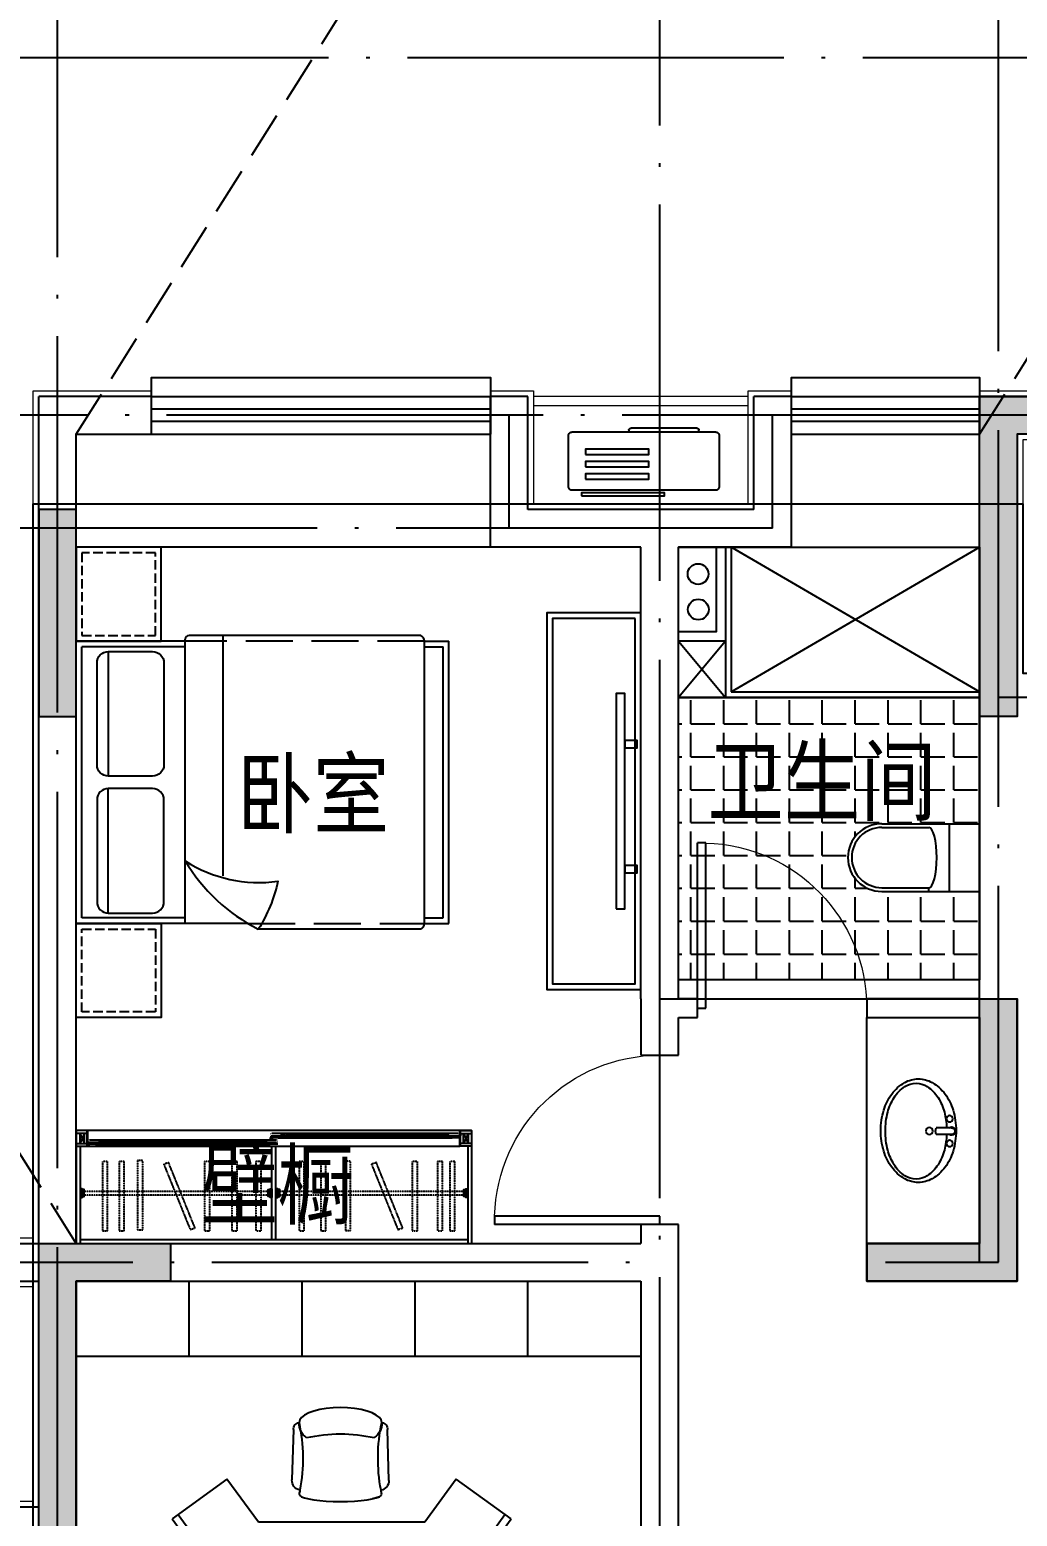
# Model space of a CAD drawing. Extents: x 802298 to 1915382, y -2285475 to -1340051.
# Drawn here: x 1347043 to 1352290, y -2232476 to -2224578 of the extents above; entities that cross this region are included whole.
import ezdxf
from ezdxf.enums import TextEntityAlignment as Align

# ---------------------------------------------------------------- set-up
doc = ezdxf.new("R2010")
doc.units = 0
doc.header["$LTSCALE"] = 1000
doc.header["$MEASUREMENT"] = 0
for name, pattern in [('DASH', [0.35, 0.25, -0.1]), ('DOTE', [2.42, 2, -0.2, 0.02, -0.2]), ('HIDDEN', [0.375, 0.25, -0.125]), ('k施-虚线', [4.5, 3, -1.5])]:
    doc.linetypes.add(name, pattern=pattern)
doc.layers.get('0').update_dxf_attribs({"linetype": 'CONTINUOUS'})
for name, color, linetype in [('8', 8, 'CONTINUOUS'), ('DOTE', 1, 'CONTINUOUS'), ('PUB_TEXT', 7, 'CONTINUOUS'), ('WALL', 9, 'CONTINUOUS'), ('WINDOW', 4, 'CONTINUOUS'), ('厨卫', 154, 'CONTINUOUS'), ('家具', 33, 'CONTINUOUS'), ('平面填充', 252, 'CONTINUOUS'), ('看线', 5, 'CONTINUOUS'), ('窗檐', 6, 'CONTINUOUS'), ('结构', 7, 'CONTINUOUS')]:
    doc.layers.add(name, color=color, linetype=linetype)
doc.layers.add('保温', color=150, linetype='CONTINUOUS', lineweight=9)
doc.layers.add('栏杆百叶', color=36, linetype='CONTINUOUS', lineweight=9)
doc.layers.add('面积－户', color=2, linetype='CONTINUOUS', plot=False)
doc.styles.add('黑体', font='SIMHEI.TTF', dxfattribs={"width": 0.8})

# ---------------------------------------------------------------- blocks, each defined once
blk = doc.blocks.new('A$C20CC1F58')
for p, q in [((0, 180), (0, 700)), ((360, 700), (0, 700)), ((360, 180), (360, 700)), ((360, 539.5), (0, 539.5)), ((20, 180), (20, 430)), ((360, 430), (340, 430)), ((340, 180), (340, 430))]:
    blk.add_line(p, q)
blk.add_lwpolyline([(340, 430), (336.9, 438.2), (327.8, 446.1), (313, 453.4), (293.1, 459.8), (268.9, 465.1), (241.2, 469), (211.2, 471.4), (180, 472.2), (148.8, 471.4), (118.8, 469), (91.1, 465.1), (66.9, 459.8), (47, 453.4), (32.2, 446.1), (23.1, 438.2), (20, 430)])
for radius in [180, 160]:
    blk.add_arc((180, 180), radius, 180, 0)
blk = doc.blocks.new('$0$C-D_B0A01EA002')
for p, q in [((-18.6, -23.2), (-18.6, -105)), ((17.4, -23.2), (17.4, -105))]:
    blk.add_line(p, q)
blk.add_lwpolyline([(-273, -200, 0.130159), (-253.7, -273, 0.106469), (-192.5, -341.4, 0.084248), (-106.7, -384, 0.073281), (2, -400, 0.073281), (110.7, -384, 0.084248), (196.4, -341.4, 0.106469), (257.6, -273, 0.130159), (277, -200, 0.130159), (257.6, -127, 0.106469), (196.4, -58.6, 0.084248), (110.7, -16, 0.073281), (2, 0, 0.073281), (-106.7, -16, 0.084248), (-192.5, -58.6, 0.106469), (-253.7, -127, 0.130159)], format="xyb", close=True)
for points in [[(-18.6, -50.1, 0.052133), (-100.9, -62.4, 0.076468), (-179, -96, 0.107136), (-237.3, -152.8, 0.147373), (-255.4, -212.7, 0.147373)], [(-255.4, -212.7, 0.147373), (-237.3, -272.5, 0.107136), (-179, -329.3, 0.076468), (-100.9, -362.9, 0.063415), (-0.6, -375.7, 0.063415), (99.8, -362.9, 0.076468), (177.8, -329.3, 0.107136), (236.2, -272.5, 0.147373), (254.2, -212.7, 0.147373), (236.2, -152.8, 0.107136), (177.8, -96, 0.076468), (99.8, -62.4, 0.052133), (17.4, -50.1, 0.063415)]]:
    blk.add_lwpolyline(points, format="xyb")
for centre, radius in [((-66.1, -34.3), 16.9), ((65, -34.3), 16.9), ((0, -142.3), 18.8)]:
    blk.add_circle(centre, radius)
for centre, radius, start, end in [((-0.6, -24.8), 22.2, 324.09564, 215.90436), ((-0.6, -24.8), 18.1, 354.93946, 185.06054), ((-0.6, -71.8), 37.8, 241.58082, 298.41918)]:
    blk.add_arc(centre, radius, start, end)
blk.add_point((0, 0))
blk = doc.blocks.new('asfafasfsafaffd')
at = {"color": 8, "ltscale": 0.5}
for points in [[(1604846, -1336991.5), (1604846, -1337191.5), (1604196, -1337191.5), (1604196, -1338691.5), (1603996, -1338691.5), (1603996, -1336991.5)], [(1599196, -1337591.5), (1599196, -1337591.5), (1598996, -1337591.5), (1598996, -1338691.5), (1599196, -1338691.9), (1599196, -1337591.5)], [(1603996, -1340191.5), (1604196, -1340191.5), (1604196, -1341691.5), (1603396, -1341691.5), (1603396, -1341491.5), (1603996, -1341491.5)], [(1599196, -1343091.5), (1598996, -1343091.5), (1598996, -1341491.5), (1599696, -1341491.5), (1599696, -1341691.5), (1599196, -1341691.5)]]:
    blk.add_lwpolyline(points, close=True, dxfattribs=at)
for points in [[(1603996, -1337191.5), (1603996, -1336991.5), (1604846, -1337191.5), (1604846, -1336991.5)], [(1603996, -1337191.5), (1603996, -1338691.5), (1604196, -1337191.5), (1604196, -1338691.5)], [(1599196, -1337591.5), (1598996, -1337591.5), (1599196, -1337591.5), (1598996, -1337591.5)], [(1599196, -1337591.5), (1599196, -1338691.9), (1598996, -1337591.5), (1598996, -1338691.5)], [(1604196, -1340191.5), (1604196, -1341691.5), (1603996, -1340191.5), (1603996, -1341691.5)], [(1599696, -1341491.5), (1599696, -1341691.5), (1598996, -1341491.5), (1598996, -1341691.5)], [(1603396, -1341491.5), (1604196, -1341491.5), (1603396, -1341691.5), (1604196, -1341691.5)], [(1599196, -1343091.5), (1599196, -1341691.5), (1598996, -1343091.5), (1598996, -1341691.5)]]:
    blk.add_solid(points, dxfattribs=at)
blk = doc.blocks.new('A$C2FB07499')
at = {"layer": '家具', "ltscale": 0.5}
blk.add_lwpolyline([(500, 0), (0, 0), (0, 2000), (500, 2000)], close=True, dxfattribs=at)
at = {"layer": '家具', "color": 251, "ltscale": 40}
for points in [[(470, 30), (30, 30), (30, 1970), (470, 1970)], [(368, 1572.1), (414.5, 1572.1), (414.5, 427.9), (368, 427.9)], [(414.5, 1381), (480, 1381), (480, 1342.7), (414.5, 1342.7)], [(414.5, 716.9), (480, 716.9), (480, 678.6), (414.5, 678.6)]]:
    blk.add_lwpolyline(points, close=True, dxfattribs=at)
blk = doc.blocks.new('dgfgf')
at = {"layer": '家具'}
blk.add_lwpolyline([(7597.4, -62676.2), (7147.4, -62676.2), (7147.4, -63176.2), (7597.4, -63176.2), (7597.4, -62676.2), (7517.4, -62676.2)], dxfattribs=at)
at = {"layer": '家具', "color": 251, "linetype": 'DASH', "ltscale": 0.2}
blk.add_lwpolyline([(7567.4, -62706.2), (7177.4, -62706.2), (7177.4, -63146.2), (7567.4, -63146.2)], close=True, dxfattribs=at)
blk = doc.blocks.new('A$C72813290')
at = {"layer": '家具'}
for p, q in [((579.1, 2000), (0, 2000)), ((0, 500), (0, 2000)), ((579.1, 500), (579.1, 2010)), ((1830, 2030), (599.1, 2030)), ((779.5, 752.6), (779.5, 2030)), ((1850, 500), (1850, 2000)), ((1850, 2000), (1980, 2000)), ((1980, 500), (1980, 2000)), ((30, 530), (30, 1970)), ((579.1, 1970), (30, 1970)), ((169.9, 1944.6), (169.9, 1282.8)), ((1850, 1970), (1950, 1970)), ((1950, 530), (1950, 1970)), ((169.9, 555.4), (169.9, 1217.2)), ((912.3, 500), (0, 500)), ((579.1, 530), (30, 530)), ((1850, 530), (1950, 530)), ((1850, 500), (1980, 500)), ((1830, 470), (967.1, 470))]:
    blk.add_line(p, q, dxfattribs=at)
at = {"layer": '家具', "linetype": 'DASH'}
for p, q in [((1850, 2000), (579.1, 2000)), ((912.3, 500), (1850, 500))]:
    blk.add_line(p, q, dxfattribs=at)
at = {"layer": '家具'}
for points in [[(169.9, 1944.6), (405.3, 1944.6, -0.414214), (465.3, 1884.6), (465.3, 1342.8, -0.414214), (405.3, 1282.8), (169.9, 1282.8, -0.414214), (109.9, 1342.8), (109.9, 1884.6, -0.414214)], [(169.9, 555.4), (405.3, 555.4, 0.414214), (465.3, 615.4), (465.3, 1157.2, 0.414214), (405.3, 1217.2), (169.9, 1217.2, 0.414214), (109.9, 1157.2), (109.9, 615.4, 0.414214)]]:
    blk.add_lwpolyline(points, format="xyb", close=True, dxfattribs=at)
blk.add_lwpolyline([(579.1, 832.6, 0.180302), (1070.8, 724.6, -0.088637), (967.1, 470.1, 28871.271551)], format="xyb", dxfattribs=at)
for centre, radius, start, end in [((599.1, 2010), 20, 90, 180), ((1819.3, 2001.3), 30.7, 357.68839, 69.69174), ((1391.5, 1313.2), 944, 210.60747, 243.27731), ((1819.3, 498.8), 30.7, 290.35664, 2.31522)]:
    blk.add_arc(centre, radius, start, end, dxfattribs=at)
blk.add_blockref('dgfgf', (-7147.4, 65176.2), dxfattribs=at)
at = {"layer": '家具', "xscale": -1, "rotation": 180}
blk.add_blockref('dgfgf', (-7147.4, -62676.2), dxfattribs=at)
blk = doc.blocks.new('A$C23642D9D')
at = {"layer": '家具'}
blk.add_blockref('A$C72813290', (0, 0), dxfattribs=at)
blk = doc.blocks.new('A$C4EB5717C')
at = {"layer": '家具', "color": 8}
for p, q in [((520.3, 110), (520.3, 120)), ((883.1, 100), (530.3, 100)), ((893.1, 120), (893.1, 110))]:
    blk.add_line(p, q, dxfattribs=at)
at = {"layer": '家具'}
blk.add_lwpolyline([(220, 120), (980, 120, 0.414214), (1000, 140), (1000, 410, 0.414214), (980, 430), (220, 430, 0.414214), (200, 410), (200, 140, 0.414214)], format="xyb", close=True, dxfattribs=at)
at = {"layer": '家具', "color": 8}
for points in [[(269.2, 459.1), (709, 459.1), (709, 444), (269.2, 444)], [(290.4, 371.5), (625.9, 371.5), (625.9, 342.6), (290.4, 342.6)], [(290.4, 305.7), (625.9, 305.7), (625.9, 276.8), (290.4, 276.8)], [(290.4, 239.9), (625.9, 239.9), (625.9, 211), (290.4, 211)]]:
    blk.add_lwpolyline(points, close=True, dxfattribs=at)
for centre, start, end in [((530.3, 110), 180, 270), ((883.1, 110), 270, 0)]:
    blk.add_arc(centre, 10, start, end, dxfattribs=at)
blk = doc.blocks.new('adadadsasadasd')
at = {"layer": '家具'}
for p, q in [((1600392.9, -1342416.5), (1600382.9, -1342430)), ((1600392.9, -1342416.5), (1600382.9, -1342430)), ((1600409.1, -1342403.9), (1600392.9, -1342416.5)), ((1600409.1, -1342403.9), (1600392.9, -1342416.5)), ((1600431.1, -1342392.4), (1600409.1, -1342403.9)), ((1600431.1, -1342392.4), (1600409.1, -1342403.9)), ((1600458.2, -1342382.6), (1600431.1, -1342392.4)), ((1600458.2, -1342382.6), (1600431.1, -1342392.4)), ((1600489.6, -1342374.6), (1600458.2, -1342382.6)), ((1600489.6, -1342374.6), (1600458.2, -1342382.6)), ((1600524.3, -1342368.7), (1600489.6, -1342374.6)), ((1600524.3, -1342368.7), (1600489.6, -1342374.6)), ((1600561.4, -1342365.1), (1600524.3, -1342368.7)), ((1600561.4, -1342365.1), (1600524.3, -1342368.7)), ((1600599.6, -1342363.9), (1600561.4, -1342365.1)), ((1600599.6, -1342363.9), (1600561.4, -1342365.1)), ((1600637.8, -1342365.1), (1600599.6, -1342363.9)), ((1600637.8, -1342365.1), (1600599.6, -1342363.9)), ((1600674.8, -1342368.7), (1600637.8, -1342365.1)), ((1600674.8, -1342368.7), (1600637.8, -1342365.1)), ((1600709.6, -1342374.6), (1600674.8, -1342368.7)), ((1600709.6, -1342374.6), (1600674.8, -1342368.7)), ((1600741, -1342382.6), (1600709.6, -1342374.6)), ((1600741, -1342382.6), (1600709.6, -1342374.6)), ((1600768.1, -1342392.4), (1600741, -1342382.6)), ((1600768.1, -1342392.4), (1600741, -1342382.6)), ((1600790.1, -1342403.9), (1600768.1, -1342392.4)), ((1600790.1, -1342403.9), (1600768.1, -1342392.4)), ((1600806.3, -1342416.5), (1600790.1, -1342403.9)), ((1600806.3, -1342416.5), (1600790.1, -1342403.9)), ((1600816.2, -1342430), (1600806.3, -1342416.5)), ((1600816.2, -1342430), (1600806.3, -1342416.5)), ((1600350.3, -1342481.2), (1600341.9, -1342748.5)), ((1600350.3, -1342481.2), (1600341.9, -1342748.5)), ((1600382.9, -1342430), (1600379.6, -1342443.9)), ((1600382.9, -1342430), (1600379.6, -1342443.9)), ((1600819.6, -1342443.9), (1600816.2, -1342430)), ((1600819.6, -1342443.9), (1600816.2, -1342430)), ((1600857.4, -1342751.9), (1600848.8, -1342481.2)), ((1600857.4, -1342751.9), (1600848.8, -1342481.2)), ((1599996.4, -1342743.6), (1599705.5, -1342955.7)), ((1599996.4, -1342743.6), (1599705.5, -1342955.7)), ((1600163.8, -1342973.1), (1599996.4, -1342743.6)), ((1600163.8, -1342973.1), (1599996.4, -1342743.6)), ((1601215.1, -1342743.6), (1601047.8, -1342973.1)), ((1601215.1, -1342743.6), (1601047.8, -1342973.1)), ((1601506, -1342955.7), (1601215.1, -1342743.6)), ((1601506, -1342955.7), (1601215.1, -1342743.6)), ((1600379.6, -1342823.9), (1600382.9, -1342830.8)), ((1600379.6, -1342823.9), (1600382.9, -1342830.8)), ((1600382.9, -1342830.8), (1600392.9, -1342837.5)), ((1600382.9, -1342830.8), (1600392.9, -1342837.5)), ((1600392.9, -1342837.5), (1600409.1, -1342843.9)), ((1600392.9, -1342837.5), (1600409.1, -1342843.9)), ((1600409.1, -1342843.9), (1600431.1, -1342849.6)), ((1600409.1, -1342843.9), (1600431.1, -1342849.6)), ((1600431.1, -1342849.6), (1600458.2, -1342854.5)), ((1600431.1, -1342849.6), (1600458.2, -1342854.5)), ((1600458.2, -1342854.5), (1600489.6, -1342858.5)), ((1600458.2, -1342854.5), (1600489.6, -1342858.5)), ((1600489.6, -1342858.5), (1600524.3, -1342861.5)), ((1600489.6, -1342858.5), (1600524.3, -1342861.5)), ((1600524.3, -1342861.5), (1600561.4, -1342863.3)), ((1600524.3, -1342861.5), (1600561.4, -1342863.3)), ((1600561.4, -1342863.3), (1600599.6, -1342863.9)), ((1600561.4, -1342863.3), (1600599.6, -1342863.9)), ((1600599.6, -1342863.9), (1600637.8, -1342863.3)), ((1600599.6, -1342863.9), (1600637.8, -1342863.3)), ((1600637.8, -1342863.3), (1600674.8, -1342861.5)), ((1600637.8, -1342863.3), (1600674.8, -1342861.5)), ((1600674.8, -1342861.5), (1600709.6, -1342858.5)), ((1600674.8, -1342861.5), (1600709.6, -1342858.5)), ((1600709.6, -1342858.5), (1600741, -1342854.5)), ((1600709.6, -1342858.5), (1600741, -1342854.5)), ((1600741, -1342854.5), (1600768.1, -1342849.6)), ((1600741, -1342854.5), (1600768.1, -1342849.6)), ((1600790.1, -1342843.9), (1600768.1, -1342849.6)), ((1600768.1, -1342849.6), (1600790.1, -1342843.9)), ((1600768.1, -1342849.6), (1600790.1, -1342843.9)), ((1600806.3, -1342837.5), (1600790.1, -1342843.9)), ((1600790.1, -1342843.9), (1600806.3, -1342837.5)), ((1600790.1, -1342843.9), (1600806.3, -1342837.5)), ((1600806.3, -1342837.5), (1600816.2, -1342830.8)), ((1600806.3, -1342837.5), (1600816.2, -1342830.8)), ((1600816.2, -1342830.8), (1600819.6, -1342823.9)), ((1600816.2, -1342830.8), (1600819.6, -1342823.9)), ((1599705.5, -1342955.7), (1600039.1, -1343413.1)), ((1599705.5, -1342955.7), (1600039.1, -1343413.1)), ((1599737.9, -1342932.1), (1600059.4, -1343373.1)), ((1601047.8, -1342973.1), (1600163.8, -1342973.1)), ((1601047.8, -1342973.1), (1600163.8, -1342973.1)), ((1601152.1, -1343373.1), (1601473.7, -1342932.1)), ((1601172.5, -1343413.1), (1601506, -1342955.7)), ((1601172.5, -1343413.1), (1601506, -1342955.7)), ((1600059.4, -1343373.1), (1601152.1, -1343373.1)), ((1600039.1, -1343413.1), (1601172.5, -1343413.1)), ((1600039.1, -1343413.1), (1601172.5, -1343413.1))]:
    blk.add_line(p, q, dxfattribs=at)
at = {"layer": '家具', "extrusion": (0, 0, -1)}
for centre, major_axis, start_param, end_param in [((1600383.5, -1342477), (-23.6, 23.6), 5.371485, 6.95246), ((1600383.5, -1342477), (-23.6, 23.6), 5.371485, 6.95246), ((1600471.8, -1342447.8), (-65.3, 65.3), 4.528152, 5.540103), ((1599510, -1342633.9), (629.4, 629.4), 0.570297, 0.976441), ((1600599.6, -1343323.8), (579.8, 579.8), -1.006746, -0.564071), ((1600727.4, -1342447.8), (-65.2, 65.2), 2.313868, 3.325802), ((1601689.2, -1342633.9), (-629.4, 629.4), 5.306744, 5.712889), ((1600815.7, -1342477), (23.6, 23.6), -0.669275, 0.9117), ((1600815.7, -1342477), (23.6, 23.6), -0.669275, 0.9117), ((1600393.7, -1342751.9), (36.7, 36.7), 2.546592, 3.991324), ((1600393.7, -1342751.9), (36.7, 36.7), 2.546592, 3.991324), ((1599509.6, -1342633.9), (-872.2, 179.7), 3.129397, 3.153448), ((1599509.6, -1342633.9), (-872.2, 179.7), 3.129397, 3.153448), ((1600805.4, -1342751.9), (36.7, 36.7), 0.786618, 2.165797), ((1600805.4, -1342751.9), (36.7, 36.7), 0.786618, 2.165797), ((1601689.6, -1342633.9), (872.2, 179.7), 3.129733, 3.153784), ((1601689.6, -1342633.9), (872.2, 179.7), 3.129733, 3.153784)]:
    blk.add_ellipse(centre, major_axis=major_axis, ratio=1, start_param=start_param, end_param=end_param, dxfattribs=at)
blk = doc.blocks.new('$DorLib2D$00000001')
for p, q in [((0.45, 0.975), (0.5, 0.975)), ((0.45, 0), (0.45, 0.975)), ((0.5, 0), (0.5, 0.975)), ((0.5, 0), (0.45, 0))]:
    blk.add_line(p, q)
at = {"lineweight": 13}
blk.add_arc((0.475, 0), 0.975, 91.46928, 180, dxfattribs=at)
blk = doc.blocks.new('$TCHSYS$WIN2D')
for p, q in [((-0.5, 0.5), (0.5, 0.5)), ((-0.5, 0.5), (-0.5, -0.5)), ((0.5, 0.5), (0.5, -0.5)), ((0.5, 0.1667), (-0.5, 0.1667)), ((0.5, -0.1667), (-0.5, -0.1667)), ((-0.5, -0.5), (0.5, -0.5))]:
    blk.add_line(p, q)
blk = doc.blocks.new('A$C4EDB07DC')
at = {"layer": '家具'}
h = blk.add_hatch(color=256, dxfattribs=at)
h.paths.add_polyline_path([(-148.1, 77.9), (-145.6, 77.9), (-145.6, 80.9), (-148.1, 80.9)])
edge = h.paths.add_edge_path(flags=16)
edge.add_line((-146.2, 77.9), (-148.1, 77.9))
h = blk.add_hatch(color=256, dxfattribs=at)
h.paths.add_polyline_path([(753.1, 77.9), (750.6, 77.9), (750.6, 80.9), (753.1, 80.9)])
edge = h.paths.add_edge_path(flags=16)
edge.add_line((751.2, 77.9), (753.1, 77.9))
h = blk.add_hatch(dxfattribs=at)
h.set_pattern_fill('DOTS', color=256, scale=10, angle=180, style=0)
h.set_pattern_definition([(360, (7126.516, -2043.4462), (0.3125, 0.625), [0, -0.625])])
edge = h.paths.add_edge_path()
edge.add_line((-190, 63.1), (-187, 63.1))
edge.add_line((-187, 63.1), (-187, 71.1))
edge.add_line((-187, 71.1), (-190, 71.1))
edge.add_ellipse((-189.7, 67.1), major_axis=(2.83, -2.83), ratio=1, start_angle=138.58533, end_angle=311.41467)
h = blk.add_hatch(color=256, dxfattribs=at)
h.paths.add_polyline_path([(796.9, 39.6), (799.4, 39.6), (799.4, 42.6), (796.9, 42.6)])
edge = h.paths.add_edge_path(flags=16)
edge.add_line((798.8, 39.6), (796.9, 39.6))
h = blk.add_hatch(color=256, dxfattribs=at)
h.paths.add_polyline_path([(1699.7, 39.6), (1697.2, 39.6), (1697.2, 42.6), (1699.7, 42.6)])
edge = h.paths.add_edge_path(flags=16)
edge.add_line((1697.8, 39.6), (1699.7, 39.6))
h = blk.add_hatch(dxfattribs=at)
h.set_pattern_fill('DOTS', color=256, scale=10, angle=180, style=0)
h.set_pattern_definition([(180, (-5577.07925, -2081.9169), (-0.3125, 0.625), [0, -0.625])])
edge = h.paths.add_edge_path()
edge.add_line((1739.4, 32.6), (1736.4, 32.6))
edge.add_line((1736.4, 32.6), (1736.4, 24.6))
edge.add_line((1736.4, 24.6), (1739.4, 24.6))
edge.add_ellipse((1739.1, 28.6), major_axis=(2.83, -2.83), ratio=1, start_angle=-41.41467, end_angle=131.41467)
for p, q in [((-250, 0, 0), (-250, 650, 0)), ((-250, 0, 0), (-250, 650, 0)), ((-250, 650, 0), (1800, 650)), ((-250, 650, 0), (-250, 17.2, 0)), ((-230, 90, 0), (-230, 650, 0)), ((1800, 90), (1800, 650)), ((795, 375, 0), (795, 375, 0)), ((795, 345, 0), (795, 345, 0)), ((1770, 375), (1770, 375)), ((1770, 345), (1770, 345)), ((-250, 47, 0), (-250, 90, 0)), ((-250, 90, 0), (-250, 0, 0)), ((-190, 90, 0), (-190, 0, 0)), ((-187.6, 79.2, 0), (-179.6, 79.2, 0)), ((795, 77.9, 0), (-186.5, 77.9, 0)), ((-184.2, 68.9, 0), (-184.2, 77.9, 0)), ((-148.1, 80.9, 0), (-145.6, 80.9, 0)), ((-148.1, 77.9, 0), (-148.1, 80.9, 0)), ((-146.2, 77.9, 0), (-148.1, 77.9, 0)), ((-145.6, 80.9, 0), (750.6, 80.9, 0)), ((753.1, 80.9, 0), (750.6, 80.9, 0)), ((751.2, 77.9, 0), (753.1, 77.9, 0)), ((753.1, 77.9, 0), (753.1, 80.9, 0)), ((792.6, 79.2, 0), (784.6, 79.2, 0)), ((789.2, 68.9, 0), (789.2, 77.9, 0)), ((1740, 90, 0), (1740, 0, 0)), ((1800, 47), (1800, 90)), ((-250, 75, 0), (-193, 75, 0)), ((-193, 18, 0), (-250, 18, 0)), ((-232, 18, 0), (-232, 75, 0)), ((-208, 18, 0), (-232, 75, 0)), ((-232, 18, 0), (-208, 75, 0)), ((-208, 75, 0), (-208, 18, 0)), ((-190, 71.1, 0), (-186.9, 71.1, 0)), ((-190, 63.1, 0), (-187, 63.1, 0)), ((-187, 63.1, 0), (-187, 71.1, 0)), ((789.2, 68.9, 0), (-184.2, 68.9, 0)), ((-180.9, 52.9, 0), (788.4, 52.9, 0)), ((-113.6, 68.9, 0), (-130.6, 68.9, 0)), ((-130.6, 68.9, 0), (-130.6, 57.9, 0)), ((-130.6, 59.9, 0), (-130.2, 60.9, 0)), ((-130.6, 56.4, 0), (-130.6, 58.6, 0)), ((-130.6, 57.9, 0), (-127.6, 57.9, 0)), ((-130.6, 55.9, 0), (736.9, 55.9, 0)), ((-130, 68, 0), (-130.5, 67.6, 0)), ((-130.5, 67.6, 0), (-130.5, 67.6, 0)), ((-130.5, 65.7, 0), (-130, 66, 0)), ((-130.2, 60.9, 0), (-129.6, 61.8, 0)), ((-129.5, 68.5, 0), (-130, 68, 0)), ((-130, 66, 0), (-129.5, 66.6, 0)), ((-129.6, 61.8, 0), (-128.6, 62.5, 0)), ((-128.9, 68.9, 0), (-129.5, 68.5, 0)), ((-129.5, 66.6, 0), (-129, 67, 0)), ((-129, 67, 0), (-128.5, 67.4, 0)), ((-128.6, 62.5, 0), (-127.9, 63.1, 0)), ((-128.5, 67.4, 0), (-128, 67.7, 0)), ((-128, 67.7, 0), (-127.8, 68.3, 0)), ((-127.9, 63.1, 0), (-127, 63.7, 0)), ((-127.8, 68.3, 0), (-127.3, 68.6, 0)), ((-127.6, 57.9, 0), (-127.6, 60.2, 0)), ((-127.3, 68.6, 0), (-126.9, 68.8, 0)), ((-127, 63.7, 0), (-126.6, 64.1, 0)), ((-126.6, 60.1, 0), (-126.9, 59.8, 0)), ((-126.6, 64.1, 0), (-126.3, 64.6, 0)), ((-126.1, 60.5, 0), (-126.6, 60.1, 0)), ((-126.3, 64.6, 0), (-126, 65.3, 0)), ((-125.5, 60.7, 0), (-126.1, 60.5, 0)), ((-126, 65.3, 0), (-125.5, 65.9, 0)), ((-125.5, 65.9, 0), (-125, 66.2, 0)), ((-124.9, 61, 0), (-125.5, 60.7, 0)), ((-125, 66.2, 0), (-124.4, 66.7, 0)), ((-124.4, 61.3, 0), (-124.9, 61, 0)), ((-124.4, 66.7, 0), (-123.8, 67.2, 0)), ((-123.7, 61.7, 0), (-124.4, 61.3, 0)), ((-123.8, 67.2, 0), (-122.9, 67.6, 0)), ((-123, 62.3, 0), (-123.7, 61.7, 0)), ((-122.7, 62.8, 0), (-123, 62.3, 0)), ((-122.9, 67.6, 0), (-122.2, 67.8, 0)), ((-122.3, 63.4, 0), (-122.7, 62.8, 0)), ((-121.6, 63.8, 0), (-122.3, 63.4, 0)), ((-122.2, 67.8, 0), (-121.6, 68, 0)), ((-121.6, 68, 0), (-121, 68.1, 0)), ((-120.8, 64.3, 0), (-121.6, 63.8, 0)), ((-121, 68.1, 0), (-120.4, 68.3, 0)), ((-120.1, 65, 0), (-120.8, 64.3, 0)), ((-120.4, 68.3, 0), (-119.9, 68.3, 0)), ((-119.2, 65.8, 0), (-120.1, 65, 0)), ((-119.9, 68.3, 0), (-119.9, 68.9, 0)), ((-118.7, 66.4, 0), (-119.2, 65.8, 0)), ((-118.4, 67, 0), (-118.7, 66.4, 0)), ((-117.3, 67.3, 0), (-118.4, 67, 0)), ((-115.9, 67.6, 0), (-117.3, 67.3, 0)), ((-114.4, 68, 0), (-115.9, 67.6, 0)), ((-114.8, 66.6, 0), (-113.6, 66.6, 0)), ((-113.8, 68.9, 0), (-114.4, 68, 0)), ((-113.6, 68.9, 0), (-113.6, 66.6, 0)), ((-110.6, 68.9, 0), (-110.6, 65.9, 0)), ((-110.6, 68.9, 0), (-110.6, 65.9, 0)), ((715.6, 65.9, 0), (-110.6, 65.9, 0)), ((735.6, 68.9, 0), (715.6, 68.9, 0)), ((715.6, 68.9, 0), (715.6, 65.9, 0)), ((718.6, 68.9, 0), (735.6, 68.9, 0)), ((718.6, 68.9, 0), (718.6, 66.6, 0)), ((719.8, 66.6, 0), (718.6, 66.6, 0)), ((718.8, 68.9, 0), (719.4, 68, 0)), ((719.4, 68, 0), (720.9, 67.6, 0)), ((720.9, 67.6, 0), (722.3, 67.3, 0)), ((722.3, 67.3, 0), (723.4, 67, 0)), ((723.4, 67, 0), (723.7, 66.4, 0)), ((723.7, 66.4, 0), (724.2, 65.8, 0)), ((724.2, 65.8, 0), (725.1, 65, 0)), ((724.9, 68.3, 0), (724.9, 68.9, 0)), ((725.4, 68.3, 0), (724.9, 68.3, 0)), ((725.1, 65, 0), (725.8, 64.3, 0)), ((726, 68.1, 0), (725.4, 68.3, 0)), ((725.8, 64.3, 0), (726.6, 63.8, 0)), ((726.6, 68, 0), (726, 68.1, 0)), ((727.2, 67.8, 0), (726.6, 68, 0)), ((726.6, 63.8, 0), (727.3, 63.4, 0)), ((727.9, 67.6, 0), (727.2, 67.8, 0)), ((727.3, 63.4, 0), (727.7, 62.8, 0)), ((727.7, 62.8, 0), (728, 62.3, 0)), ((728.8, 67.2, 0), (727.9, 67.6, 0)), ((728, 62.3, 0), (728.7, 61.7, 0)), ((728.7, 61.7, 0), (729.4, 61.3, 0)), ((729.4, 66.7, 0), (728.8, 67.2, 0)), ((730, 66.2, 0), (729.4, 66.7, 0)), ((729.4, 61.3, 0), (729.9, 61, 0)), ((729.9, 61, 0), (730.5, 60.7, 0)), ((730.5, 65.9, 0), (730, 66.2, 0)), ((731, 65.3, 0), (730.5, 65.9, 0)), ((730.5, 60.7, 0), (731.1, 60.5, 0)), ((731.3, 64.6, 0), (731, 65.3, 0)), ((731.1, 60.5, 0), (731.6, 60.1, 0)), ((731.6, 64.1, 0), (731.3, 64.6, 0)), ((732, 63.7, 0), (731.6, 64.1, 0)), ((731.6, 60.1, 0), (731.9, 59.8, 0)), ((732.3, 68.6, 0), (731.9, 68.8, 0)), ((732.9, 63.1, 0), (732, 63.7, 0)), ((732.8, 68.3, 0), (732.3, 68.6, 0)), ((732.6, 57.9, 0), (732.6, 60.2, 0)), ((735.6, 57.9, 0), (732.6, 57.9, 0)), ((733, 67.7, 0), (732.8, 68.3, 0)), ((733.6, 62.5, 0), (732.9, 63.1, 0)), ((733.5, 67.4, 0), (733, 67.7, 0)), ((734, 67, 0), (733.5, 67.4, 0)), ((734.6, 61.8, 0), (733.6, 62.5, 0)), ((733.9, 68.9, 0), (734.5, 68.5, 0)), ((734.5, 66.6, 0), (734, 67, 0)), ((734.5, 68.5, 0), (735, 68, 0)), ((735, 66, 0), (734.5, 66.6, 0)), ((735.2, 60.9, 0), (734.6, 61.8, 0)), ((735, 68, 0), (735.5, 67.6, 0)), ((735.5, 65.7, 0), (735, 66, 0)), ((735.6, 59.9, 0), (735.2, 60.9, 0)), ((735.5, 67.6, 0), (735.5, 67.6, 0)), ((735.6, 68.9, 0), (735.6, 57.9, 0)), ((735.6, 56.4, 0), (735.6, 58.6, 0)), ((757.4, 50.6, 0), (757.4, 40.9, 0)), ((757.4, 40.9, 0), (765.4, 40.9, 0)), ((760.8, 39.6, 0), (1735.9, 39.6, 0)), ((760.8, 30.6, 0), (760.8, 39.6, 0)), ((760.8, 30.6, 0), (1733.6, 30.6, 0)), ((764.1, 14.6, 0), (1731.3, 14.6, 0)), ((765.4, 40.9, 0), (765.4, 50.6, 0)), ((796.9, 42.6, 0), (799.4, 42.6, 0)), ((796.9, 39.6, 0), (796.9, 42.6, 0)), ((798.8, 39.6, 0), (796.9, 39.6, 0)), ((799.4, 42.6, 0), (1697.2, 42.6, 0)), ((831.4, 30.6, 0), (814.4, 30.6, 0)), ((814.4, 30.6, 0), (814.4, 19.6, 0)), ((814.4, 21.5, 0), (814.8, 22.6, 0)), ((814.4, 19.6, 0), (817.4, 19.6, 0)), ((814.4, 17.6, 0), (1680.3, 17.6)), ((815, 29.7, 0), (814.5, 29.3, 0)), ((814.5, 29.3, 0), (814.5, 29.3, 0)), ((814.5, 27.4, 0), (815, 27.7, 0)), ((814.8, 22.6, 0), (815.4, 23.4, 0)), ((815.5, 30.2, 0), (815, 29.7, 0)), ((815, 27.7, 0), (815.5, 28.2, 0)), ((815.4, 23.4, 0), (816.4, 24.1, 0)), ((816.1, 30.5, 0), (815.5, 30.2, 0)), ((815.5, 28.2, 0), (816, 28.7, 0)), ((816, 28.7, 0), (816.5, 29.1, 0)), ((816.4, 24.1, 0), (817.1, 24.8, 0)), ((816.5, 29.1, 0), (817, 29.4, 0)), ((817, 29.4, 0), (817.2, 30, 0)), ((817.1, 24.8, 0), (818, 25.3, 0)), ((817.2, 30, 0), (817.7, 30.2, 0)), ((817.4, 19.6, 0), (817.4, 21.8, 0)), ((817.7, 30.2, 0), (818.1, 30.4, 0)), ((818, 25.3, 0), (818.4, 25.8, 0)), ((818.4, 21.8, 0), (818.1, 21.4, 0)), ((818.4, 25.8, 0), (818.7, 26.3, 0)), ((818.9, 22.2, 0), (818.4, 21.8, 0)), ((818.7, 26.3, 0), (819, 26.9, 0)), ((819.5, 22.4, 0), (818.9, 22.2, 0)), ((819, 26.9, 0), (819.5, 27.6, 0)), ((819.5, 27.6, 0), (820, 27.9, 0)), ((820.1, 22.6, 0), (819.5, 22.4, 0)), ((820, 27.9, 0), (820.6, 28.4, 0)), ((820.6, 22.9, 0), (820.1, 22.6, 0)), ((820.6, 28.4, 0), (821.2, 28.9, 0)), ((821.3, 23.3, 0), (820.6, 22.9, 0)), ((821.2, 28.9, 0), (822.1, 29.3, 0)), ((822, 23.9, 0), (821.3, 23.3, 0)), ((822.3, 24.4, 0), (822, 23.9, 0)), ((822.1, 29.3, 0), (822.8, 29.5, 0)), ((822.7, 25.1, 0), (822.3, 24.4, 0)), ((823.4, 25.4, 0), (822.7, 25.1, 0)), ((822.8, 29.5, 0), (823.4, 29.7, 0)), ((823.4, 29.7, 0), (824, 29.7, 0)), ((824.2, 26, 0), (823.4, 25.4, 0)), ((824, 29.7, 0), (824.6, 29.9, 0)), ((824.9, 26.6, 0), (824.2, 26, 0)), ((824.6, 29.9, 0), (825.1, 30, 0)), ((825.8, 27.5, 0), (824.9, 26.6, 0)), ((825.1, 30, 0), (825.1, 30.6, 0)), ((826.3, 28, 0), (825.8, 27.5, 0)), ((826.6, 28.7, 0), (826.3, 28, 0)), ((827.7, 28.9, 0), (826.6, 28.7, 0)), ((829.1, 29.2, 0), (827.7, 28.9, 0)), ((830.6, 29.7, 0), (829.1, 29.2, 0)), ((830.2, 28.2, 0), (831.4, 28.2, 0)), ((831.2, 30.5, 0), (830.6, 29.7, 0)), ((831.4, 30.6, 0), (831.4, 28.2, 0)), ((834.4, 30.6, 0), (834.4, 27.6, 0)), ((1659.2, 27.6), (834.4, 27.6, 0)), ((1659.2, 30.6), (1659.2, 27.6)), ((1662.2, 30.6), (1679.2, 30.6)), ((1662.2, 30.6), (1662.2, 28.2)), ((1663.4, 28.2), (1662.2, 28.2)), ((1662.4, 30.5), (1663, 29.7)), ((1663, 29.7), (1664.5, 29.2)), ((1664.5, 29.2), (1665.9, 28.9)), ((1665.9, 28.9), (1667, 28.7)), ((1667, 28.7), (1667.3, 28)), ((1667.3, 28), (1667.8, 27.5)), ((1667.8, 27.5), (1668.8, 26.6)), ((1668.6, 30), (1668.5, 30.6)), ((1669.1, 29.9), (1668.6, 30)), ((1668.8, 26.6), (1669.5, 26)), ((1669.7, 29.7), (1669.1, 29.9)), ((1669.5, 26), (1670.2, 25.4)), ((1670.2, 29.7), (1669.7, 29.7)), ((1670.8, 29.5), (1670.2, 29.7)), ((1670.2, 25.4), (1670.9, 25.1)), ((1671.6, 29.3), (1670.8, 29.5)), ((1670.9, 25.1), (1671.3, 24.4)), ((1671.3, 24.4), (1671.6, 23.9)), ((1672.5, 28.9), (1671.6, 29.3)), ((1671.6, 23.9), (1672.4, 23.3)), ((1672.4, 23.3), (1673, 22.9)), ((1673, 28.4), (1672.5, 28.9)), ((1673.6, 27.9), (1673, 28.4)), ((1673, 22.9), (1673.5, 22.6)), ((1673.5, 22.6), (1674.2, 22.4)), ((1674.2, 27.6), (1673.6, 27.9)), ((1674.6, 26.9), (1674.2, 27.6)), ((1674.2, 22.4), (1674.7, 22.2)), ((1674.9, 26.3), (1674.6, 26.9)), ((1674.7, 22.2), (1675.2, 21.8)), ((1675.2, 25.8), (1674.9, 26.3)), ((1675.7, 25.3), (1675.2, 25.8)), ((1675.2, 21.8), (1675.5, 21.4)), ((1676, 30.2), (1675.6, 30.4)), ((1676.5, 24.8), (1675.7, 25.3)), ((1676.5, 30), (1676, 30.2)), ((1676.2, 19.6), (1676.2, 21.8)), ((1679.2, 19.6), (1676.2, 19.6)), ((1676.6, 29.4), (1676.5, 30)), ((1677.2, 24.1), (1676.5, 24.8)), ((1677.2, 29.1), (1676.6, 29.4)), ((1677.6, 28.7), (1677.2, 29.1)), ((1678.2, 23.4), (1677.2, 24.1)), ((1677.5, 30.5), (1678.2, 30.2)), ((1678.1, 28.2), (1677.6, 28.7)), ((1678.6, 27.7), (1678.1, 28.2)), ((1678.2, 30.2), (1678.6, 29.7)), ((1678.8, 22.6), (1678.2, 23.4)), ((1678.6, 29.7), (1679.2, 29.3)), ((1679.2, 27.4), (1678.6, 27.7)), ((1679.2, 21.5), (1678.8, 22.6)), ((1679.2, 30.6), (1679.2, 19.6)), ((1679.2, 29.3), (1679.2, 29.3)), ((1679.2, 18.1), (1679.2, 20.2)), ((1699.7, 42.6, 0), (1697.2, 42.6, 0)), ((1697.8, 39.6, 0), (1699.7, 39.6, 0)), ((1699.7, 39.6, 0), (1699.7, 42.6, 0)), ((1737, 40.9, 0), (1729, 40.9, 0)), ((1733.6, 30.6, 0), (1733.6, 39.6, 0)), ((1739.4, 32.6, 0), (1736.3, 32.6, 0)), ((1736.4, 24.6, 0), (1736.4, 32.6, 0)), ((1739.4, 24.6, 0), (1736.4, 24.6, 0)), ((1800, 75), (1743, 75, 0)), ((1743, 18, 0), (1800, 18)), ((1758, 75, 0), (1758, 18, 0)), ((1758, 18, 0), (1782, 75)), ((1782, 18), (1758, 75, 0)), ((1782, 18), (1782, 75)), ((1743, 0, 0), (-250, 0, 0)), ((1800, 0), (1743, 0, 0))]:
    blk.add_line(p, q, dxfattribs=at)
at = {"layer": '家具', "linetype": 'k施-虚线', "ltscale": 30}
for p, q in [((765, 630, 0), (765, 90, 0)), ((785, 630, 0), (785, 90, 0))]:
    blk.add_line(p, q, dxfattribs=at)
at = {"layer": '家具', "linetype": 'HIDDEN', "ltscale": 0.001}
for p, q in [((745, 371.6, 0), (-210, 371.6, 0)), ((745, 351.6, 0), (-210, 351.6, 0)), ((1760, 371.6), (805, 371.6, 0)), ((1760, 351.6), (805, 351.6, 0))]:
    blk.add_line(p, q, dxfattribs=at)
at = {"layer": '家具'}
for points in [[(1780, 630), (-230, 630)], [(1780, 90), (1780, 650)], [(1800, 90), (1740, 90)]]:
    blk.add_lwpolyline(points, dxfattribs=at)
at = {"layer": '家具', "linetype": 'HIDDEN', "ltscale": 0.001, "elevation": 0}
for points in [[(-114.3, 177.8), (-114.3, 577.8), (-87.5, 577.8), (-87.5, 177.8)], [(-28.5, 177.8), (-28.5, 577.8), (-1.8, 577.8), (-1.8, 177.8)], [(67.7, 171.9), (67.7, 571.9), (94.4, 571.9), (94.4, 171.9)], [(203.7, 194.4), (340.5, 570.3), (365.6, 561.1), (228.8, 185.2)], [(415.1, 177.8), (415.1, 577.8), (441.9, 577.8), (441.9, 177.8)], [(556.8, 177.8), (556.8, 577.8), (583.6, 577.8), (583.6, 177.8)], [(681.3, 177.8), (681.3, 577.8), (708, 577.8), (708, 177.8)], [(905.4, 177.8), (905.4, 577.8), (932.1, 577.8), (932.1, 177.8)], [(1017.7, 177.8), (1017.7, 577.8), (1044.5, 577.8), (1044.5, 177.8)], [(1146.2, 176.2), (1146.2, 576.2), (1173, 576.2), (1173, 176.2)]]:
    blk.add_lwpolyline(points, close=True, dxfattribs=at)
at = {"layer": '家具', "linetype": 'HIDDEN', "ltscale": 0.001}
for points in [[(1281.1, 194.4), (1417.9, 570.3), (1443, 561.1), (1306.2, 185.2)], [(1492.5, 177.8), (1492.5, 577.8), (1519.2, 577.8), (1519.2, 177.8)], [(1623, 177.8), (1623, 577.8), (1649.8, 577.8), (1649.8, 177.8)], [(1687.5, 177.8), (1687.5, 577.8), (1714.2, 577.8), (1714.2, 177.8)]]:
    blk.add_lwpolyline(points, close=True, dxfattribs=at)
at = {"layer": '家具', "elevation": 0}
for points in [[(-230, 385), (-220, 385), (-220, 335), (-230, 335)], [(-220, 380), (-210, 380), (-210, 340), (-220, 340)], [(755, 380), (745, 380), (745, 340), (755, 340)], [(765, 385), (755, 385), (755, 335), (765, 335)], [(785, 385), (795, 385), (795, 335), (785, 335)], [(785, 385), (795, 385), (795, 335), (785, 335)], [(795, 380), (805, 380), (805, 340), (795, 340)], [(-250, 90), (-193, 90), (-193, 0), (-250, 0)], [(-148.1, 77.9), (-145.6, 77.9), (-145.6, 80.9), (-148.1, 80.9)], [(753.1, 77.9), (750.6, 77.9), (750.6, 80.9), (753.1, 80.9)], [(796.9, 39.6), (799.4, 39.6), (799.4, 42.6), (796.9, 42.6)], [(1699.7, 39.6), (1697.2, 39.6), (1697.2, 42.6), (1699.7, 42.6)]]:
    blk.add_lwpolyline(points, close=True, dxfattribs=at)
at = {"layer": '家具'}
for points in [[(1770, 380), (1760, 380), (1760, 340), (1770, 340)], [(1770, 380), (1760, 380), (1760, 340), (1770, 340)], [(1780, 385), (1770, 385), (1770, 335), (1780, 335)], [(1780, 385), (1770, 385), (1770, 335), (1780, 335)], [(1800, 90), (1743, 90), (1743, 0), (1800, 0)]]:
    blk.add_lwpolyline(points, close=True, dxfattribs=at)
at = {"layer": '家具', "elevation": 0}
blk.add_lwpolyline([(-250, 90), (-190, 90)], dxfattribs=at)
at = {"layer": '家具', "linetype": 'k施-虚线', "ltscale": 30}
blk.add_lwpolyline([(-193, 90), (1740, 90)], dxfattribs=at)
at = {"layer": '家具', "const_width": 1.2, "elevation": 0}
for points in [[(-190, 78.5), (-178.2, 78.5), (-178.2, 80.3), (-179.6, 80.3)], [(-190, 70.9), (-190, 80.3), (-187.6, 80.3)], [(-178.2, 80.3), (-146.2, 80.3), (-146.2, 77.9)], [(783.2, 80.3), (751.2, 80.3), (751.2, 77.9)], [(795, 78.5), (783.2, 78.5), (783.2, 80.3), (784.6, 80.3)], [(795, 70.9), (795, 80.3), (792.6, 80.3)], [(-190.6, 53.5), (-181.2, 53.5), (-181.2, 56.5), (-144.2, 56.5), (-144.2, 59.5), (-140, 59.5), (-140, 56.5), (-131.2, 56.5), (-131.2, 68.3), (-134.6, 68.3)], [(-189.4, 60.9), (-187, 60.9), (-187, 72.9), (-190, 72.9)], [(-190, 53.5), (-190, 62.9)], [(795.6, 53.5), (786.2, 53.5), (786.2, 56.5), (749.2, 56.5), (749.2, 59.5), (745, 59.5), (745, 56.5), (736.2, 56.5), (736.2, 68.3), (739.6, 68.3)], [(754.4, 15.2), (763.8, 15.2), (763.8, 18.2), (800.8, 18.2), (800.8, 21.2), (805, 21.2), (805, 18.2), (813.8, 18.2), (813.8, 30), (810.4, 30)], [(755, 40.2), (766.8, 40.2), (766.8, 42), (765.4, 42)], [(755, 32.6), (755, 42), (757.4, 42)], [(755.6, 22.6), (758, 22.6), (758, 34.6), (755, 34.6)], [(755, 15.2), (755, 24.6)], [(766.8, 42), (798.8, 42), (798.8, 39.6)], [(794.4, 60.9), (792, 60.9), (792, 72.9), (795, 72.9)], [(795, 53.5), (795, 62.9)], [(1727.6, 42), (1697.8, 42), (1697.8, 39.6)], [(1739.4, 40.2), (1727.6, 40.2), (1727.6, 42), (1729, 42)], [(1738.8, 22.6), (1736.4, 22.6), (1736.4, 34.6), (1739.4, 34.6)], [(1739.4, 32.6), (1739.4, 42), (1737, 42)], [(1739.4, 15.2), (1739.4, 24.6)]]:
    blk.add_lwpolyline(points, dxfattribs=at)
at = {"layer": '家具', "const_width": 1.2}
blk.add_lwpolyline([(1740, 15.2), (1730.6, 15.2), (1730.6, 18.2), (1695.8, 18.2), (1695.8, 21.2), (1690.1, 21.2), (1690.1, 18.2), (1679.8, 18.2), (1679.8, 30), (1683.2, 30)], dxfattribs=at)
at = {"layer": '家具'}
for centre, radius, start, end in [((-189.7, 67.1, 0), 4.01, 93.58533, 266.41467), ((-125.2, 63.8, 0), 4.34, 235.75493, 338.9778), ((-114.8, 59.8, 0), 6.78, 90, 158.9778), ((719.8, 59.8, 0), 6.78, 21.0222, 90), ((730.2, 63.8, 0), 4.34, 201.0222, 304.24507), ((816, 43.2, 0), 57.9, 172.62716, 182.24096), ((722.2, 46.7, 0), 37.3, 351.14513, 6.09018), ((903.5, 47.7, 0), 143.3, 178.8502, 182.72988), ((786.5, 45.8, 0), 25.6, 169.06047, 190.93953), ((640.7, 44.5, 0), 121.7, 358.30873, 2.87628), ((1027.3, 43.9, 0), 264, 178.55198, 180.65812), ((731.2, 44.6, 0), 33.4, 353.61937, 10.32897), ((819.8, 25.4, 0), 4.34, 235.75493, 338.9778), ((830.2, 21.4, 0), 6.78, 90, 158.9778), ((1663.4, 21.4), 6.78, 21.0222, 90), ((1673.8, 25.4), 4.34, 201.0222, 304.24507), ((1739.1, 28.6, 0), 4.01, 273.58533, 86.41467)]:
    blk.add_arc(centre, radius, start, end, dxfattribs=at)

msp = doc.modelspace()

# ---------------------------------------------------------------- hatches: boundary and pattern name
at = {"layer": '平面填充'}
h = msp.add_hatch(dxfattribs=at)
h.set_pattern_fill('ANGLE', color=256, scale=50, style=0)
h.set_pattern_definition([(0, (425741.8, -788134.24), (0, 174.625), [127, -47.625]), (90, (425741.8, -788134.24), (-174.625, 1e-14), [127, -47.625])])
h.paths.add_polyline_path([(1351570.5, -2228796.4), (1352090.5, -2228796.4), (1352090.5, -2228126.4), (1350490.5, -2228126.4), (1350490.5, -2229626.4), (1352090.5, -2229626.4), (1352090.5, -2229156.4), (1351570.5, -2229156.4, -1)])
h.paths.add_polyline_path([(1350633.7, -2228884.2), (1351872.5, -2228884.2), (1351872.5, -2228291.8), (1350633.7, -2228291.8)], flags=24)

# ---------------------------------------------------------------- linework, layer by layer
at = {"layer": '8', "linetype": 'DASH'}
for p, q in [((1347290.5, -2226726.4), (1357126, -2211094.9)), ((1352090.5, -2226726.4), (1361926, -2211094.9)), ((1347290.5, -2231026.4), (1336866.5, -2214459.7))]:
    msp.add_line(p, q, dxfattribs=at)
at = {"layer": 'DOTE', "linetype": 'DOTE'}
for p, q in [((1347190.5, -2242726.4), (1347190.5, -2223626.4)), ((1350390.5, -2229926.4), (1350390.5, -2223626.4)), ((1352190.5, -2231126.4), (1352190.5, -2223626.4)), ((1380090.5, -2224726.4), (1345590.5, -2224726.4)), ((1352190.5, -2226626.4), (1345590.5, -2226626.4)), ((1349590.5, -2227226.4), (1349590.5, -2226626.4)), ((1350990.5, -2227226.4), (1350990.5, -2226626.4)), ((1357990.5, -2226626.4), (1352190.5, -2226626.4)), ((1350990.5, -2227226.4), (1345590.5, -2227226.4)), ((1356090.5, -2228126.4), (1352190.5, -2228126.4)), ((1350390.5, -2229726.4), (1352190.5, -2229726.4)), ((1350390.5, -2235626.4), (1350390.5, -2229926.4)), ((1345590.5, -2231126.4), (1350390.5, -2231126.4)), ((1351590.5, -2231126.4), (1352190.5, -2231126.4))]:
    msp.add_line(p, q, dxfattribs=at)
at = {"layer": 'WALL'}
for p, q in [((1347690.5, -2226526.4), (1347090.5, -2226526.4)), ((1347090.5, -2231026.4), (1347090.5, -2226526.4)), ((1347690.5, -2226726.4), (1347690.5, -2226526.4)), ((1349690.5, -2226526.4), (1349490.5, -2226526.4)), ((1349490.5, -2226526.4), (1349490.5, -2226726.4)), ((1349690.5, -2227126.4), (1349690.5, -2226526.4)), ((1350890.5, -2227126.4), (1350890.5, -2226526.4)), ((1351090.5, -2226526.4), (1350890.5, -2226526.4)), ((1351090.5, -2226726.4), (1351090.5, -2226526.4)), ((1352190.5, -2226526.4), (1352090.5, -2226526.4)), ((1352090.5, -2226526.4), (1352090.5, -2226726.4)), ((1352940.5, -2226526.4), (1352190.5, -2226526.4)), ((1347290.5, -2226726.4), (1347690.5, -2226726.4)), ((1347290.5, -2231026.4), (1347290.5, -2226726.4)), ((1349490.5, -2227326.4), (1349490.5, -2226726.4)), ((1351090.5, -2227326.4), (1351090.5, -2226726.4)), ((1352090.5, -2228126.4), (1352090.5, -2226726.4)), ((1350390.5, -2227126.4), (1349690.5, -2227126.4)), ((1350890.5, -2227126.4), (1350390.5, -2227126.4)), ((1350290.5, -2227326.4), (1349490.5, -2227326.4)), ((1350290.5, -2229726.4), (1350290.5, -2227326.4)), ((1351090.5, -2227326.4), (1350490.5, -2227326.4)), ((1350490.5, -2229726.4), (1350490.5, -2227326.4)), ((1352090.5, -2229726.4), (1352090.5, -2228126.4)), ((1350290.5, -2229726.4), (1350290.5, -2230026.4)), ((1350590.5, -2229726.4), (1350490.5, -2229726.4)), ((1350590.5, -2229826.4), (1350590.5, -2229726.4)), ((1352090.5, -2229726.4), (1351490.5, -2229726.4)), ((1351490.5, -2229726.4), (1351490.5, -2229826.4)), ((1352290.5, -2231226.4), (1352290.5, -2229726.4)), ((1350490.5, -2229826.4), (1350590.5, -2229826.4)), ((1350490.5, -2230026.4), (1350490.5, -2229826.4)), ((1351490.5, -2229826.4), (1352090.5, -2229826.4)), ((1352090.5, -2231026.4), (1352090.5, -2229826.4)), ((1350290.5, -2230026.4), (1350490.5, -2230026.4)), ((1350490.5, -2230926.4), (1350290.5, -2230926.4)), ((1350290.5, -2230926.4), (1350290.5, -2231026.4)), ((1350490.5, -2231126.4), (1350490.5, -2230926.4)), ((1346490.5, -2231026.4), (1347090.5, -2231026.4)), ((1347290.5, -2231026.4), (1350290.5, -2231026.4)), ((1351490.5, -2231026.4), (1352090.5, -2231026.4)), ((1351490.5, -2231026.4), (1351490.5, -2231226.4)), ((1350490.5, -2232726.4), (1350490.5, -2231126.4)), ((1346490.5, -2231226.4), (1347090.5, -2231226.4)), ((1347090.5, -2232426.4), (1347090.5, -2231226.4)), ((1347290.5, -2231226.4), (1350290.5, -2231226.4)), ((1347290.5, -2232626.4), (1347290.5, -2231226.4)), ((1350290.5, -2231226.4), (1350290.5, -2232726.4)), ((1351490.5, -2231226.4), (1352290.5, -2231226.4)), ((1346490.5, -2232426.4), (1347090.5, -2232426.4))]:
    msp.add_line(p, q, dxfattribs=at)
at = {"layer": 'WINDOW', "color": 4}
msp.add_line((1350590.5, -2229726.4, 100), (1351490.5, -2229726.4, 100), dxfattribs=at)
at = {"layer": '保温', "ltscale": 0.5}
for points in [[(1346490.5, -2232626.4), (1346460.5, -2232626.4), (1346460.5, -2232396.4), (1347060.5, -2232396.4), (1347060.5, -2231256.4), (1346460.5, -2231256.4), (1346460.5, -2230996.4), (1347060.5, -2230996.4), (1347060.5, -2226496.4), (1347690.5, -2226496.4), (1347690.5, -2226526.4)], [(1349490.5, -2226526.4), (1349490.5, -2226496.4), (1349720.5, -2226496.4), (1349720.5, -2227096.4), (1350860.5, -2227096.4), (1350860.5, -2226496.4), (1351090.5, -2226496.4), (1351090.5, -2226526.4)], [(1352090.5, -2226526.4), (1352090.5, -2226496.4), (1352970.5, -2226496.4), (1352970.5, -2226756.4), (1352320.5, -2226756.4), (1352320.5, -2227996.4), (1352940.5, -2227996.4), (1352940.5, -2228026.4)]]:
    msp.add_lwpolyline(points, dxfattribs=at)
at = {"layer": '厨卫'}
for p, q in [((1350770.6, -2227326.4), (1350770.6, -2228096.4)), ((1350770.6, -2228096.4), (1352090.5, -2227326.4)), ((1352090.5, -2228096.4), (1350770.6, -2227326.4)), ((1350490.3, -2227826.2), (1350740.6, -2228126.4)), ((1350740.7, -2227826.2), (1350490.5, -2228126.4)), ((1350740.6, -2227826.4), (1350740.6, -2228126.4)), ((1350490.5, -2228126.4), (1352090.5, -2228126.4)), ((1350770.6, -2228096.4), (1352090.5, -2228096.4)), ((1351490.5, -2231126.4), (1351490.5, -2229826.4)), ((1352090.5, -2231126.4), (1352090.5, -2229826.4))]:
    msp.add_line(p, q, dxfattribs=at)
msp.add_lwpolyline([(1350490.5, -2227776.4), (1350490.5, -2227326.4), (1350690.6, -2227326.4), (1350690.6, -2227776.4)], close=True, dxfattribs=at)
msp.add_lwpolyline([(1350740.6, -2227326.4), (1350740.6, -2227826.4), (1350490.5, -2227826.4)], dxfattribs=at)
at = {"layer": '厨卫', "ltscale": 0.5}
for points in [[(1352090.5, -2228126.4), (1350490.5, -2228126.4), (1350490.5, -2227326.4), (1352090.5, -2227326.4)], [(1351490.5, -2229826.4), (1352090.5, -2229826.4), (1352090.5, -2231026.4), (1351490.5, -2231026.4)]]:
    msp.add_lwpolyline(points, close=True, dxfattribs=at)
at = {"layer": '厨卫'}
for centre in [(1350594.3, -2227469.9), (1350595.7, -2227658.5)]:
    msp.add_circle(centre, 55, dxfattribs=at)
at = {"layer": '家具'}
for p, q in [((1347290.5, -2231226.4), (1347290.5, -2231626.4)), ((1347290.5, -2231626.4), (1347290.5, -2231226.4)), ((1347890.5, -2231626.4), (1347890.5, -2231226.4)), ((1348490.5, -2231626.4), (1348490.5, -2231226.4)), ((1349090.5, -2231626.4), (1349090.5, -2231226.4)), ((1349690.5, -2231626.4), (1349690.5, -2231226.4)), ((1347290.5, -2231626.4), (1350290.5, -2231626.4))]:
    msp.add_line(p, q, dxfattribs=at)
at = {"layer": '平面填充', "ltscale": 0.5}
msp.add_lwpolyline([(1350490.5, -2228126.4), (1352090.5, -2228126.4), (1352090.5, -2229626.4), (1350490.5, -2229626.4)], close=True, dxfattribs=at)
at = {"layer": '栏杆百叶'}
for p, q in [((1350860.5, -2226526.4), (1349720.5, -2226526.4)), ((1350860.5, -2226576.4), (1349720.5, -2226576.4))]:
    msp.add_line(p, q, dxfattribs=at)
at = {"layer": '看线'}
for p, q in [((1349490.5, -2227326.4), (1347290.5, -2227326.4)), ((1351090.5, -2227326.4), (1352090.5, -2227326.4))]:
    msp.add_line(p, q, dxfattribs=at)
at = {"layer": '窗檐', "ltscale": 0.5}
for points in [[(1347690.5, -2226526.4), (1347690.5, -2226426.4), (1349490.5, -2226426.4), (1349490.5, -2226526.4)], [(1351090.5, -2226526.4), (1351090.5, -2226426.4), (1352090.5, -2226426.4), (1352090.5, -2226526.4)]]:
    msp.add_lwpolyline(points, dxfattribs=at)
at = {"layer": '面积－户'}
msp.add_lwpolyline([(1347060.5, -2227096.4), (1352320.5, -2227096.4), (1352320.5, -2227996.4), (1355960.5, -2227996.4), (1355960.5, -2226496.4), (1357990.5, -2226496.4), (1357990.5, -2231126.4), (1359390.5, -2231126.4), (1359390.5, -2239226.4), (1359390.5, -2239356.4), (1355960.5, -2239356.4), (1355960.5, -2238456.4), (1351820.5, -2238456.4), (1351820.5, -2239956.4), (1347760.5, -2239956.4), (1347760.5, -2233956.4), (1347060.5, -2233956.4), (1347060.5, -2227096.4)], close=True, dxfattribs=at)
msp.add_lwpolyline([(1347060.5, -2227096.4), (1352320.5, -2227096.4), (1352320.5, -2227996.4), (1355960.5, -2227996.4), (1355960.5, -2226496.4), (1357990.5, -2226496.4), (1357990.5, -2231126.4), (1359390.5, -2231126.4), (1359390.5, -2239226.4), (1359390.5, -2239356.4), (1355960.5, -2239356.4), (1355960.5, -2238456.4), (1351820.5, -2238456.4), (1351820.5, -2239956.4), (1347760.5, -2239956.4), (1347760.5, -2233956.4), (1347060.5, -2233956.4), (1347060.5, -2227096.4)], close=True, dxfattribs=at)
msp.add_lwpolyline([(1359260.5, -2239356.4), (1355960.5, -2239356.4), (1355960.5, -2239356.4), (1355960.5, -2239356.4), (1355960.5, -2239356.4), (1355960.5, -2238456.4), (1351820.5, -2238456.4), (1351820.5, -2239956.4), (1347760.5, -2239956.4), (1347760.5, -2233956.4), (1347760.5, -2233956.4), (1347190.5, -2233956.4), (1347060.5, -2233956.4), (1347060.5, -2227226.4), (1347060.5, -2227196.4), (1347060.5, -2227096.4), (1352320.5, -2227096.4), (1352320.5, -2227996.4), (1355960.5, -2227996.4), (1355960.5, -2226496.4), (1357860.5, -2226496.4)], dxfattribs=at)
msp.add_lwpolyline([(1359260.5, -2239356.4), (1355960.5, -2239356.4), (1355960.5, -2239356.4), (1355960.5, -2239356.4), (1355960.5, -2239356.4), (1355960.5, -2238456.4), (1351820.5, -2238456.4), (1351820.5, -2239956.4), (1347760.5, -2239956.4), (1347760.5, -2233956.4), (1347760.5, -2233956.4), (1347190.5, -2233956.4), (1347060.5, -2233956.4), (1347060.5, -2227226.4), (1347060.5, -2227196.4), (1347060.5, -2227096.4), (1352320.5, -2227096.4), (1352320.5, -2227996.4), (1355960.5, -2227996.4), (1355960.5, -2226496.4), (1357860.5, -2226496.4)], dxfattribs=at)

# ---------------------------------------------------------------- block references
at = {"layer": 'WINDOW', "color": 4}
for name, p, xscale, yscale, zscale, rotation in [('$TCHSYS$WIN2D', (1348590.5, -2226626.4), -1800, 200, -1800, 179.9999999997332), ('$TCHSYS$WIN2D', (1351590.5, -2226626.4), -1000, 200, -1000, 179.9999999997777), ('$DorLib2D$00000001', (1351040.5, -2229776.4), -900, 900, -900, 359.9999999996442), ('$DorLib2D$00000001', (1350390.5, -2230476.4), -900, 900, -900, 89.99999999959981)]:
    msp.add_blockref(name, p, dxfattribs=dict(at, xscale=xscale, yscale=yscale, zscale=zscale, rotation=rotation))
at = {"layer": '厨卫', "extrusion": (0, 0, -1), "xscale": -1, "zscale": -1, "rotation": 90}
msp.add_blockref('A$C20CC1F58', (-1351390.5, -2228796.4), dxfattribs=at)
at = {"layer": '厨卫', "xscale": -1, "rotation": 270}
msp.add_blockref('$0$C-D_B0A01EA002', (1351965.3, -2230429.4), dxfattribs=at)
at = {"layer": '家具', "xscale": -1, "rotation": 180}
for name, p in [('A$C4EB5717C', (1349706.1, -2226595.1)), ('A$C2FB07499', (1349790.5, -2227676.7))]:
    msp.add_blockref(name, p, dxfattribs=at)
at = {"layer": '家具'}
for name, p in [('A$C23642D9D', (1347290.5, -2229826.7)), ('adadadsasadasd', (-251905.6, -889534.8))]:
    msp.add_blockref(name, p, dxfattribs=at)
at = {"layer": '家具', "xscale": 1.024390243202948, "yscale": -0.9227209531545075}
msp.add_blockref('A$C4EDB07DC', (1347546.6, -2230426.6, 0), dxfattribs=at)
at = {"layer": '结构'}
msp.add_blockref('asfafasfsafaffd', (-251905.6, -889534.8), dxfattribs=at)

# ---------------------------------------------------------------- texts
at = {"layer": 'PUB_TEXT', "style": '黑体', "width": 0.85}
for s, p in [('卫生间', (1351253.1, -2228744.8)), ('卧室', (1348548.1, -2228811.5)), ('壁橱', (1348360.2, -2230889.7))]:
    msp.add_text(s, height=350, dxfattribs=at).set_placement(p, align=Align.CENTER)

doc.saveas('drawing.dxf')
